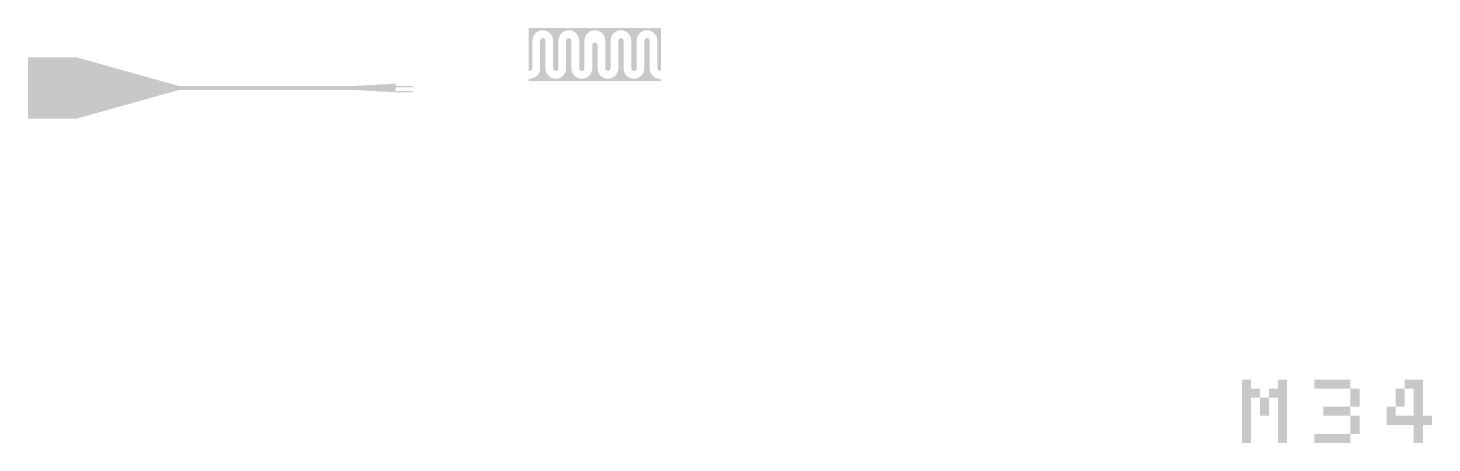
# Model space of a CAD drawing. Header units: inches. Extents: x 0 to 7000, y 0 to 2000.
# Drawn here: x 30 to 3478, y 128 to 1147 of the extents above; entities that cross this region are included whole.
import ezdxf

# ---------------------------------------------------------------- set-up
doc = ezdxf.new("R2010")
doc.units = ezdxf.units.IN
doc.header["$MEASUREMENT"] = 0

msp = doc.modelspace()

# ---------------------------------------------------------------- hatches: boundary and pattern name
for points in [[(1259.5, 1042.4), (1259.5, 1147.2), (1584.5, 1147.2), (1584.5, 1042.4), (1584.2, 1042.3), (1584.1, 1042.2), (1583.6, 1042.1), (1583.1, 1042), (1582.6, 1041.9), (1582, 1041.9), (1582, 1041.9), (1581.4, 1041.9), (1580.9, 1042), (1580.4, 1042.1), (1579.9, 1042.2), (1579.8, 1042.3), (1579.3, 1042.5), (1578.9, 1042.7), (1578.4, 1043), (1578, 1043.3), (1577.9, 1043.4), (1577.6, 1043.7), (1577.2, 1044.1), (1576.9, 1044.5), (1576.6, 1045), (1576.6, 1045), (1576.3, 1045.5), (1576.1, 1046), (1576, 1046.5), (1575.8, 1047), (1575.6, 1048.4), (1575.5, 1049), (1575.5, 1049.5), (1575.5, 1116.3), (1575.5, 1116.4), (1575.5, 1117.1), (1575.4, 1117.3), (1575.4, 1118), (1575.3, 1118.1), (1574.4, 1123.4), (1574.4, 1123.6), (1574.2, 1124.2), (1574.2, 1124.4), (1574, 1125), (1573.9, 1125.2), (1573.7, 1125.7), (1573.6, 1126), (1573.3, 1126.5), (1573.2, 1126.7), (1570.5, 1131.3), (1570.4, 1131.5), (1570.1, 1132), (1570, 1132.2), (1569.6, 1132.7), (1569.4, 1132.9), (1569.1, 1133.3), (1568.9, 1133.5), (1568.4, 1133.9), (1568.3, 1134), (1564.2, 1137.5), (1564.1, 1137.5), (1563.6, 1137.9), (1563.3, 1138.1), (1562.9, 1138.4), (1562.6, 1138.5), (1562.1, 1138.8), (1561.9, 1138.9), (1561.3, 1139.1), (1561.2, 1139.2), (1556.1, 1141), (1556, 1141.1), (1555.4, 1141.3), (1555.1, 1141.3), (1554.6, 1141.5), (1554.3, 1141.5), (1553.7, 1141.6), (1553.5, 1141.6), (1552.8, 1141.6), (1552.7, 1141.6), (1547.3, 1141.6), (1547.2, 1141.6), (1546.5, 1141.6), (1546.3, 1141.6), (1545.7, 1141.5), (1545.4, 1141.5), (1544.9, 1141.3), (1544.6, 1141.3), (1544, 1141.1), (1543.9, 1141), (1538.8, 1139.2), (1538.7, 1139.1), (1538.1, 1138.9), (1537.9, 1138.8), (1537.4, 1138.5), (1537.1, 1138.4), (1536.7, 1138.1), (1536.4, 1137.9), (1535.9, 1137.5), (1535.8, 1137.5), (1531.7, 1134), (1531.6, 1133.9), (1531.1, 1133.5), (1530.9, 1133.3), (1530.6, 1132.9), (1530.4, 1132.7), (1530, 1132.2), (1529.9, 1132), (1529.6, 1131.5), (1529.5, 1131.3), (1526.8, 1126.7), (1526.7, 1126.5), (1526.4, 1126), (1526.3, 1125.7), (1526.1, 1125.2), (1526, 1125), (1525.8, 1124.4), (1525.8, 1124.2), (1525.6, 1123.6), (1525.6, 1123.4), (1524.7, 1118.1), (1524.6, 1118), (1524.6, 1117.3), (1524.5, 1117.1), (1524.5, 1116.4), (1524.5, 1116.3), (1524.5, 1049.5), (1524.5, 1049), (1524.4, 1048.4), (1524.2, 1047), (1524, 1046.5), (1523.9, 1046), (1523.7, 1045.5), (1523.4, 1045), (1523.4, 1045), (1523.1, 1044.5), (1522.8, 1044.1), (1522.4, 1043.7), (1522.1, 1043.4), (1522, 1043.3), (1521.6, 1043), (1521.1, 1042.7), (1520.7, 1042.5), (1520.2, 1042.3), (1520.1, 1042.2), (1519.6, 1042.1), (1519.1, 1042), (1518.6, 1041.9), (1518, 1041.9), (1518, 1041.9), (1517.4, 1041.9), (1516.9, 1042), (1516.4, 1042.1), (1515.9, 1042.2), (1515.8, 1042.3), (1515.3, 1042.5), (1514.9, 1042.7), (1514.4, 1043), (1514, 1043.3), (1513.9, 1043.4), (1513.6, 1043.7), (1513.2, 1044.1), (1512.9, 1044.5), (1512.6, 1045), (1512.6, 1045), (1512.3, 1045.5), (1512.1, 1046), (1512, 1046.5), (1511.8, 1047), (1511.6, 1048.4), (1511.5, 1049), (1511.5, 1049.5), (1511.5, 1116.3), (1511.5, 1116.4), (1511.5, 1117.1), (1511.4, 1117.3), (1511.4, 1118), (1511.3, 1118.1), (1510.4, 1123.4), (1510.4, 1123.6), (1510.2, 1124.2), (1510.2, 1124.4), (1510, 1125), (1509.9, 1125.2), (1509.7, 1125.7), (1509.6, 1126), (1509.3, 1126.5), (1509.2, 1126.7), (1506.5, 1131.3), (1506.4, 1131.5), (1506.1, 1132), (1506, 1132.2), (1505.6, 1132.7), (1505.4, 1132.9), (1505.1, 1133.3), (1504.9, 1133.5), (1504.4, 1133.9), (1504.3, 1134), (1500.2, 1137.5), (1500.1, 1137.5), (1499.6, 1137.9), (1499.3, 1138.1), (1498.9, 1138.4), (1498.6, 1138.5), (1498.1, 1138.8), (1497.9, 1138.9), (1497.3, 1139.1), (1497.2, 1139.2), (1492.1, 1141), (1492, 1141.1), (1491.4, 1141.3), (1491.1, 1141.3), (1490.6, 1141.5), (1490.3, 1141.5), (1489.7, 1141.6), (1489.5, 1141.6), (1488.8, 1141.6), (1488.7, 1141.6), (1483.3, 1141.6), (1483.2, 1141.6), (1482.5, 1141.6), (1482.3, 1141.6), (1481.7, 1141.5), (1481.4, 1141.5), (1480.9, 1141.3), (1480.6, 1141.3), (1480, 1141.1), (1479.9, 1141), (1474.8, 1139.2), (1474.7, 1139.1), (1474.1, 1138.9), (1473.9, 1138.8), (1473.4, 1138.5), (1473.1, 1138.4), (1472.7, 1138.1), (1472.4, 1137.9), (1471.9, 1137.5), (1471.8, 1137.5), (1467.7, 1134), (1467.6, 1133.9), (1467.1, 1133.5), (1466.9, 1133.3), (1466.6, 1132.9), (1466.4, 1132.7), (1466, 1132.2), (1465.9, 1132), (1465.6, 1131.5), (1465.5, 1131.3), (1462.8, 1126.7), (1462.7, 1126.5), (1462.4, 1126), (1462.3, 1125.7), (1462.1, 1125.2), (1462, 1125), (1461.8, 1124.4), (1461.8, 1124.2), (1461.6, 1123.6), (1461.6, 1123.4), (1460.7, 1118.1), (1460.6, 1118), (1460.6, 1117.3), (1460.5, 1117.1), (1460.5, 1116.4), (1460.5, 1116.3), (1460.5, 1049.5), (1460.5, 1049), (1460.4, 1048.4), (1460.2, 1047), (1460, 1046.5), (1459.9, 1046), (1459.7, 1045.5), (1459.4, 1045), (1459.4, 1045), (1459.1, 1044.5), (1458.8, 1044.1), (1458.4, 1043.7), (1458.1, 1043.4), (1458, 1043.3), (1457.6, 1043), (1457.1, 1042.7), (1456.7, 1042.5), (1456.2, 1042.3), (1456.1, 1042.2), (1455.6, 1042.1), (1455.1, 1042), (1454.6, 1041.9), (1454, 1041.9), (1454, 1041.9), (1453.4, 1041.9), (1452.9, 1042), (1452.4, 1042.1), (1451.9, 1042.2), (1451.8, 1042.3), (1451.3, 1042.5), (1450.9, 1042.7), (1450.4, 1043), (1450, 1043.3), (1449.9, 1043.4), (1449.6, 1043.7), (1449.2, 1044.1), (1448.9, 1044.5), (1448.6, 1045), (1448.6, 1045), (1448.3, 1045.5), (1448.1, 1046), (1448, 1046.5), (1447.8, 1047), (1447.6, 1048.4), (1447.5, 1049), (1447.5, 1049.5), (1447.5, 1116.3), (1447.5, 1116.4), (1447.5, 1117.1), (1447.4, 1117.3), (1447.4, 1118), (1447.3, 1118.1), (1446.4, 1123.4), (1446.4, 1123.6), (1446.2, 1124.2), (1446.2, 1124.4), (1446, 1125), (1445.9, 1125.2), (1445.7, 1125.7), (1445.6, 1126), (1445.3, 1126.5), (1445.2, 1126.7), (1442.5, 1131.3), (1442.4, 1131.5), (1442.1, 1132), (1442, 1132.2), (1441.6, 1132.7), (1441.4, 1132.9), (1441.1, 1133.3), (1440.9, 1133.5), (1440.4, 1133.9), (1440.3, 1134), (1436.2, 1137.5), (1436.1, 1137.5), (1435.6, 1137.9), (1435.3, 1138.1), (1434.9, 1138.4), (1434.6, 1138.5), (1434.1, 1138.8), (1433.9, 1138.9), (1433.3, 1139.1), (1433.2, 1139.2), (1428.1, 1141), (1428, 1141.1), (1427.4, 1141.3), (1427.1, 1141.3), (1426.6, 1141.5), (1426.3, 1141.5), (1425.7, 1141.6), (1425.5, 1141.6), (1424.8, 1141.6), (1424.7, 1141.6), (1419.3, 1141.6), (1419.2, 1141.6), (1418.5, 1141.6), (1418.3, 1141.6), (1417.7, 1141.5), (1417.4, 1141.5), (1416.9, 1141.3), (1416.6, 1141.3), (1416, 1141.1), (1415.9, 1141), (1410.8, 1139.2), (1410.7, 1139.1), (1410.1, 1138.9), (1409.9, 1138.8), (1409.4, 1138.5), (1409.1, 1138.4), (1408.7, 1138.1), (1408.4, 1137.9), (1407.9, 1137.5), (1407.8, 1137.5), (1403.7, 1134), (1403.6, 1133.9), (1403.1, 1133.5), (1402.9, 1133.3), (1402.6, 1132.9), (1402.4, 1132.7), (1402, 1132.2), (1401.9, 1132), (1401.6, 1131.5), (1401.5, 1131.3), (1398.8, 1126.7), (1398.7, 1126.5), (1398.4, 1126), (1398.3, 1125.7), (1398.1, 1125.2), (1398, 1125), (1397.8, 1124.4), (1397.8, 1124.2), (1397.6, 1123.6), (1397.6, 1123.4), (1396.7, 1118.1), (1396.6, 1118), (1396.6, 1117.3), (1396.5, 1117.1), (1396.5, 1116.4), (1396.5, 1116.3), (1396.5, 1049.5), (1396.5, 1049), (1396.4, 1048.4), (1396.2, 1047), (1396, 1046.5), (1395.9, 1046), (1395.7, 1045.5), (1395.4, 1045), (1395.4, 1045), (1395.1, 1044.5), (1394.8, 1044.1), (1394.4, 1043.7), (1394.1, 1043.4), (1394, 1043.3), (1393.6, 1043), (1393.1, 1042.7), (1392.7, 1042.5), (1392.2, 1042.3), (1392.1, 1042.2), (1391.6, 1042.1), (1391.1, 1042), (1390.6, 1041.9), (1390, 1041.9), (1390, 1041.9), (1389.4, 1041.9), (1388.9, 1042), (1388.4, 1042.1), (1387.9, 1042.2), (1387.8, 1042.3), (1387.3, 1042.5), (1386.9, 1042.7), (1386.4, 1043), (1386, 1043.3), (1385.9, 1043.4), (1385.6, 1043.7), (1385.2, 1044.1), (1384.9, 1044.5), (1384.6, 1045), (1384.6, 1045), (1384.3, 1045.5), (1384.1, 1046), (1384, 1046.5), (1383.8, 1047), (1383.6, 1048.4), (1383.5, 1049), (1383.5, 1049.5), (1383.5, 1116.3), (1383.5, 1116.4), (1383.5, 1117.1), (1383.4, 1117.3), (1383.4, 1118), (1383.3, 1118.1), (1382.4, 1123.4), (1382.4, 1123.6), (1382.2, 1124.2), (1382.2, 1124.4), (1382, 1125), (1381.9, 1125.2), (1381.7, 1125.7), (1381.6, 1126), (1381.3, 1126.5), (1381.2, 1126.7), (1378.5, 1131.3), (1378.4, 1131.5), (1378.1, 1132), (1378, 1132.2), (1377.6, 1132.7), (1377.4, 1132.9), (1377.1, 1133.3), (1376.9, 1133.5), (1376.4, 1133.9), (1376.3, 1134), (1372.2, 1137.5), (1372.1, 1137.5), (1371.6, 1137.9), (1371.3, 1138.1), (1370.9, 1138.4), (1370.6, 1138.5), (1370.1, 1138.8), (1369.9, 1138.9), (1369.3, 1139.1), (1369.2, 1139.2), (1364.1, 1141), (1364, 1141.1), (1363.4, 1141.3), (1363.1, 1141.3), (1362.6, 1141.5), (1362.3, 1141.5), (1361.7, 1141.6), (1361.5, 1141.6), (1360.8, 1141.6), (1360.7, 1141.6), (1355.3, 1141.6), (1355.2, 1141.6), (1354.5, 1141.6), (1354.3, 1141.6), (1353.7, 1141.5), (1353.4, 1141.5), (1352.9, 1141.3), (1352.6, 1141.3), (1352, 1141.1), (1351.9, 1141), (1346.8, 1139.2), (1346.7, 1139.1), (1346.1, 1138.9), (1345.9, 1138.8), (1345.4, 1138.5), (1345.1, 1138.4), (1344.7, 1138.1), (1344.4, 1137.9), (1343.9, 1137.5), (1343.8, 1137.5), (1339.7, 1134), (1339.6, 1133.9), (1339.1, 1133.5), (1338.9, 1133.3), (1338.6, 1132.9), (1338.4, 1132.7), (1338, 1132.2), (1337.9, 1132), (1337.6, 1131.5), (1337.5, 1131.3), (1334.8, 1126.7), (1334.7, 1126.5), (1334.4, 1126), (1334.3, 1125.7), (1334.1, 1125.2), (1334, 1125), (1333.8, 1124.4), (1333.8, 1124.2), (1333.6, 1123.6), (1333.6, 1123.4), (1332.7, 1118.1), (1332.6, 1118), (1332.6, 1117.3), (1332.5, 1117.1), (1332.5, 1116.4), (1332.5, 1116.3), (1332.5, 1049.5), (1332.5, 1049), (1332.4, 1048.4), (1332.2, 1047), (1332, 1046.5), (1331.9, 1046), (1331.7, 1045.5), (1331.4, 1045), (1331.4, 1045), (1331.1, 1044.5), (1330.8, 1044.1), (1330.4, 1043.7), (1330.1, 1043.4), (1330, 1043.3), (1329.6, 1043), (1329.1, 1042.7), (1328.7, 1042.5), (1328.2, 1042.3), (1328.1, 1042.2), (1327.6, 1042.1), (1327.1, 1042), (1326.6, 1041.9), (1326, 1041.9), (1326, 1041.9), (1325.4, 1041.9), (1324.9, 1042), (1324.4, 1042.1), (1323.9, 1042.2), (1323.8, 1042.3), (1323.3, 1042.5), (1322.9, 1042.7), (1322.4, 1043), (1322, 1043.3), (1321.9, 1043.4), (1321.6, 1043.7), (1321.2, 1044.1), (1320.9, 1044.5), (1320.6, 1045), (1320.6, 1045), (1320.3, 1045.5), (1320.1, 1046), (1320, 1046.5), (1319.8, 1047), (1319.6, 1048.4), (1319.5, 1049), (1319.5, 1049.5), (1319.5, 1116.3), (1319.5, 1116.4), (1319.5, 1117.1), (1319.4, 1117.3), (1319.4, 1118), (1319.3, 1118.1), (1318.4, 1123.4), (1318.4, 1123.6), (1318.2, 1124.2), (1318.2, 1124.4), (1318, 1125), (1317.9, 1125.2), (1317.7, 1125.7), (1317.6, 1126), (1317.3, 1126.5), (1317.2, 1126.7), (1314.5, 1131.3), (1314.4, 1131.5), (1314.1, 1132), (1314, 1132.2), (1313.6, 1132.7), (1313.4, 1132.9), (1313.1, 1133.3), (1312.9, 1133.5), (1312.4, 1133.9), (1312.3, 1134), (1308.2, 1137.5), (1308.1, 1137.5), (1307.6, 1137.9), (1307.3, 1138.1), (1306.9, 1138.4), (1306.6, 1138.5), (1306.1, 1138.8), (1305.9, 1138.9), (1305.3, 1139.1), (1305.2, 1139.2), (1300.1, 1141), (1300, 1141.1), (1299.4, 1141.3), (1299.1, 1141.3), (1298.6, 1141.5), (1298.3, 1141.5), (1297.7, 1141.6), (1297.5, 1141.6), (1296.8, 1141.6), (1296.7, 1141.6), (1291.3, 1141.6), (1291.2, 1141.6), (1290.5, 1141.6), (1290.3, 1141.6), (1289.7, 1141.5), (1289.4, 1141.5), (1288.9, 1141.3), (1288.6, 1141.3), (1288, 1141.1), (1287.9, 1141), (1282.8, 1139.2), (1282.7, 1139.1), (1282.1, 1138.9), (1281.9, 1138.8), (1281.4, 1138.5), (1281.1, 1138.4), (1280.7, 1138.1), (1280.4, 1137.9), (1279.9, 1137.5), (1279.8, 1137.5), (1275.7, 1134), (1275.6, 1133.9), (1275.1, 1133.5), (1274.9, 1133.3), (1274.6, 1132.9), (1274.4, 1132.7), (1274, 1132.2), (1273.9, 1132), (1273.6, 1131.5), (1273.5, 1131.3), (1270.8, 1126.7), (1270.7, 1126.5), (1270.4, 1126), (1270.3, 1125.7), (1270.1, 1125.2), (1270, 1125), (1269.8, 1124.4), (1269.8, 1124.2), (1269.6, 1123.6), (1269.6, 1123.4), (1268.7, 1118.1), (1268.6, 1118), (1268.6, 1117.3), (1268.5, 1117.1), (1268.5, 1116.4), (1268.5, 1116.3), (1268.5, 1049.5), (1268.5, 1049), (1268.4, 1048.4), (1268.2, 1047), (1268, 1046.5), (1267.9, 1046), (1267.7, 1045.5), (1267.4, 1045), (1267.4, 1045), (1267.1, 1044.5), (1266.8, 1044.1), (1266.4, 1043.7), (1266.1, 1043.4), (1266, 1043.3), (1265.6, 1043), (1265.1, 1042.7), (1264.7, 1042.5), (1264.2, 1042.3), (1264.1, 1042.2), (1263.6, 1042.1), (1263.1, 1042), (1262.6, 1041.9), (1262, 1041.9), (1262, 1041.9), (1261.4, 1041.9), (1260.9, 1042), (1260.4, 1042.1), (1259.9, 1042.2), (1259.8, 1042.3), (1259.5, 1042.4)], [(1259.5, 1017.2), (1259.5, 1022.9), (1264.7, 1022.9), (1264.8, 1022.9), (1265.5, 1022.9), (1265.7, 1022.9), (1266.3, 1023), (1266.6, 1023), (1267.1, 1023.2), (1267.4, 1023.2), (1268, 1023.4), (1268.1, 1023.5), (1273.2, 1025.3), (1273.3, 1025.4), (1273.9, 1025.6), (1274.1, 1025.7), (1274.6, 1026), (1274.9, 1026.1), (1275.3, 1026.4), (1275.6, 1026.6), (1276.1, 1027), (1276.2, 1027), (1280.3, 1030.5), (1280.4, 1030.6), (1280.9, 1031), (1281.1, 1031.2), (1281.4, 1031.6), (1281.6, 1031.8), (1282, 1032.3), (1282.1, 1032.5), (1282.4, 1033), (1282.5, 1033.2), (1285.2, 1037.8), (1285.3, 1038), (1285.6, 1038.5), (1285.7, 1038.8), (1285.9, 1039.3), (1286, 1039.5), (1286.2, 1040.1), (1286.2, 1040.3), (1286.4, 1040.9), (1286.4, 1041.1), (1287.3, 1046.4), (1287.4, 1046.5), (1287.4, 1047.2), (1287.5, 1047.4), (1287.5, 1048.1), (1287.5, 1048.2), (1287.5, 1115), (1287.5, 1115.5), (1287.6, 1116.1), (1287.8, 1117.5), (1288, 1118), (1288.1, 1118.5), (1288.3, 1119), (1288.6, 1119.5), (1288.6, 1119.5), (1288.9, 1120), (1289.2, 1120.4), (1289.6, 1120.8), (1289.9, 1121.1), (1290, 1121.2), (1290.4, 1121.5), (1290.9, 1121.8), (1291.3, 1122), (1291.8, 1122.2), (1291.9, 1122.3), (1292.4, 1122.4), (1292.9, 1122.5), (1293.4, 1122.6), (1294, 1122.6), (1294, 1122.6), (1294.6, 1122.6), (1295.1, 1122.5), (1295.6, 1122.4), (1296.1, 1122.3), (1296.2, 1122.2), (1296.7, 1122), (1297.1, 1121.8), (1297.6, 1121.5), (1298, 1121.2), (1298.1, 1121.1), (1298.4, 1120.8), (1298.8, 1120.4), (1299.1, 1120), (1299.4, 1119.5), (1299.4, 1119.5), (1299.7, 1119), (1299.9, 1118.5), (1300, 1118), (1300.2, 1117.5), (1300.4, 1116.1), (1300.5, 1115.5), (1300.5, 1115), (1300.5, 1048.2), (1300.5, 1048.1), (1300.5, 1047.4), (1300.6, 1047.2), (1300.6, 1046.5), (1300.7, 1046.4), (1301.6, 1041.1), (1301.6, 1040.9), (1301.8, 1040.3), (1301.8, 1040.1), (1302, 1039.5), (1302.1, 1039.3), (1302.3, 1038.8), (1302.4, 1038.5), (1302.7, 1038), (1302.8, 1037.8), (1305.5, 1033.2), (1305.6, 1033), (1305.9, 1032.5), (1306, 1032.3), (1306.4, 1031.8), (1306.6, 1031.6), (1306.9, 1031.2), (1307.1, 1031), (1307.6, 1030.6), (1307.7, 1030.5), (1311.8, 1027), (1311.9, 1027), (1312.4, 1026.6), (1312.7, 1026.4), (1313.1, 1026.1), (1313.4, 1026), (1313.9, 1025.7), (1314.1, 1025.6), (1314.7, 1025.4), (1314.8, 1025.3), (1319.9, 1023.5), (1320, 1023.4), (1320.6, 1023.2), (1320.9, 1023.2), (1321.4, 1023), (1321.7, 1023), (1322.3, 1022.9), (1322.5, 1022.9), (1323.2, 1022.9), (1323.3, 1022.9), (1328.7, 1022.9), (1328.8, 1022.9), (1329.5, 1022.9), (1329.7, 1022.9), (1330.3, 1023), (1330.6, 1023), (1331.1, 1023.2), (1331.4, 1023.2), (1332, 1023.4), (1332.1, 1023.5), (1337.2, 1025.3), (1337.3, 1025.4), (1337.9, 1025.6), (1338.1, 1025.7), (1338.6, 1026), (1338.9, 1026.1), (1339.3, 1026.4), (1339.6, 1026.6), (1340.1, 1027), (1340.2, 1027), (1344.3, 1030.5), (1344.4, 1030.6), (1344.9, 1031), (1345.1, 1031.2), (1345.4, 1031.6), (1345.6, 1031.8), (1346, 1032.3), (1346.1, 1032.5), (1346.4, 1033), (1346.5, 1033.2), (1349.2, 1037.8), (1349.3, 1038), (1349.6, 1038.5), (1349.7, 1038.8), (1349.9, 1039.3), (1350, 1039.5), (1350.2, 1040.1), (1350.2, 1040.3), (1350.4, 1040.9), (1350.4, 1041.1), (1351.3, 1046.4), (1351.4, 1046.5), (1351.4, 1047.2), (1351.5, 1047.4), (1351.5, 1048.1), (1351.5, 1048.2), (1351.5, 1115), (1351.5, 1115.5), (1351.6, 1116.1), (1351.8, 1117.5), (1352, 1118), (1352.1, 1118.5), (1352.3, 1119), (1352.6, 1119.5), (1352.6, 1119.5), (1352.9, 1120), (1353.2, 1120.4), (1353.6, 1120.8), (1353.9, 1121.1), (1354, 1121.2), (1354.4, 1121.5), (1354.9, 1121.8), (1355.3, 1122), (1355.8, 1122.2), (1355.9, 1122.3), (1356.4, 1122.4), (1356.9, 1122.5), (1357.4, 1122.6), (1358, 1122.6), (1358, 1122.6), (1358.6, 1122.6), (1359.1, 1122.5), (1359.6, 1122.4), (1360.1, 1122.3), (1360.2, 1122.2), (1360.7, 1122), (1361.1, 1121.8), (1361.6, 1121.5), (1362, 1121.2), (1362.1, 1121.1), (1362.4, 1120.8), (1362.8, 1120.4), (1363.1, 1120), (1363.4, 1119.5), (1363.4, 1119.5), (1363.7, 1119), (1363.9, 1118.5), (1364, 1118), (1364.2, 1117.5), (1364.4, 1116.1), (1364.5, 1115.5), (1364.5, 1115), (1364.5, 1048.2), (1364.5, 1048.1), (1364.5, 1047.4), (1364.6, 1047.2), (1364.6, 1046.5), (1364.7, 1046.4), (1365.6, 1041.1), (1365.6, 1040.9), (1365.8, 1040.3), (1365.8, 1040.1), (1366, 1039.5), (1366.1, 1039.3), (1366.3, 1038.8), (1366.4, 1038.5), (1366.7, 1038), (1366.8, 1037.8), (1369.5, 1033.2), (1369.6, 1033), (1369.9, 1032.5), (1370, 1032.3), (1370.4, 1031.8), (1370.6, 1031.6), (1370.9, 1031.2), (1371.1, 1031), (1371.6, 1030.6), (1371.7, 1030.5), (1375.8, 1027), (1375.9, 1027), (1376.4, 1026.6), (1376.7, 1026.4), (1377.1, 1026.1), (1377.4, 1026), (1377.9, 1025.7), (1378.1, 1025.6), (1378.7, 1025.4), (1378.8, 1025.3), (1383.9, 1023.5), (1384, 1023.4), (1384.6, 1023.2), (1384.9, 1023.2), (1385.4, 1023), (1385.7, 1023), (1386.3, 1022.9), (1386.5, 1022.9), (1387.2, 1022.9), (1387.3, 1022.9), (1392.7, 1022.9), (1392.8, 1022.9), (1393.5, 1022.9), (1393.7, 1022.9), (1394.3, 1023), (1394.6, 1023), (1395.1, 1023.2), (1395.4, 1023.2), (1396, 1023.4), (1396.1, 1023.5), (1401.2, 1025.3), (1401.3, 1025.4), (1401.9, 1025.6), (1402.1, 1025.7), (1402.6, 1026), (1402.9, 1026.1), (1403.3, 1026.4), (1403.6, 1026.6), (1404.1, 1027), (1404.2, 1027), (1408.3, 1030.5), (1408.4, 1030.6), (1408.9, 1031), (1409.1, 1031.2), (1409.4, 1031.6), (1409.6, 1031.8), (1410, 1032.3), (1410.1, 1032.5), (1410.4, 1033), (1410.5, 1033.2), (1413.2, 1037.8), (1413.3, 1038), (1413.6, 1038.5), (1413.7, 1038.8), (1413.9, 1039.3), (1414, 1039.5), (1414.2, 1040.1), (1414.2, 1040.3), (1414.4, 1040.9), (1414.4, 1041.1), (1415.3, 1046.4), (1415.4, 1046.5), (1415.4, 1047.2), (1415.5, 1047.4), (1415.5, 1048.1), (1415.5, 1048.2), (1415.5, 1105.8), (1415.5, 1106.3), (1415.6, 1106.9), (1415.8, 1107.5), (1416, 1108), (1416.2, 1108.6), (1416.5, 1109.1), (1416.9, 1109.6), (1417.3, 1110), (1417.7, 1110.4), (1418.2, 1110.7), (1418.7, 1111), (1419.2, 1111.3), (1419.8, 1111.5), (1420.3, 1111.6), (1420.9, 1111.7), (1421.5, 1111.8), (1422.5, 1111.8), (1423.1, 1111.7), (1423.7, 1111.6), (1424.2, 1111.5), (1424.8, 1111.3), (1425.3, 1111), (1425.8, 1110.7), (1426.3, 1110.4), (1426.7, 1110), (1427.1, 1109.6), (1427.5, 1109.1), (1427.8, 1108.6), (1428, 1108), (1428.2, 1107.5), (1428.4, 1106.9), (1428.5, 1106.3), (1428.5, 1105.8), (1428.5, 1048.2), (1428.5, 1048.1), (1428.5, 1047.4), (1428.6, 1047.2), (1428.6, 1046.5), (1428.7, 1046.4), (1429.6, 1041.1), (1429.6, 1040.9), (1429.8, 1040.3), (1429.8, 1040.1), (1430, 1039.5), (1430.1, 1039.3), (1430.3, 1038.8), (1430.4, 1038.5), (1430.7, 1038), (1430.8, 1037.8), (1433.5, 1033.2), (1433.6, 1033), (1433.9, 1032.5), (1434, 1032.3), (1434.4, 1031.8), (1434.6, 1031.6), (1434.9, 1031.2), (1435.1, 1031), (1435.6, 1030.6), (1435.7, 1030.5), (1439.8, 1027), (1439.9, 1027), (1440.4, 1026.6), (1440.7, 1026.4), (1441.1, 1026.1), (1441.4, 1026), (1441.9, 1025.7), (1442.1, 1025.6), (1442.7, 1025.4), (1442.8, 1025.3), (1447.9, 1023.5), (1448, 1023.4), (1448.6, 1023.2), (1448.9, 1023.2), (1449.4, 1023), (1449.7, 1023), (1450.3, 1022.9), (1450.5, 1022.9), (1451.2, 1022.9), (1451.3, 1022.9), (1456.7, 1022.9), (1456.8, 1022.9), (1457.5, 1022.9), (1457.7, 1022.9), (1458.3, 1023), (1458.6, 1023), (1459.1, 1023.2), (1459.4, 1023.2), (1460, 1023.4), (1460.1, 1023.5), (1465.2, 1025.3), (1465.3, 1025.4), (1465.9, 1025.6), (1466.1, 1025.7), (1466.6, 1026), (1466.9, 1026.1), (1467.3, 1026.4), (1467.6, 1026.6), (1468.1, 1027), (1468.2, 1027), (1472.3, 1030.5), (1472.4, 1030.6), (1472.9, 1031), (1473.1, 1031.2), (1473.4, 1031.6), (1473.6, 1031.8), (1474, 1032.3), (1474.1, 1032.5), (1474.4, 1033), (1474.5, 1033.2), (1477.2, 1037.8), (1477.3, 1038), (1477.6, 1038.5), (1477.7, 1038.8), (1477.9, 1039.3), (1478, 1039.5), (1478.2, 1040.1), (1478.2, 1040.3), (1478.4, 1040.9), (1478.4, 1041.1), (1479.3, 1046.4), (1479.4, 1046.5), (1479.4, 1047.2), (1479.5, 1047.4), (1479.5, 1048.1), (1479.5, 1048.2), (1479.5, 1115), (1479.5, 1115.5), (1479.6, 1116.1), (1479.8, 1117.5), (1480, 1118), (1480.1, 1118.5), (1480.3, 1119), (1480.6, 1119.5), (1480.6, 1119.5), (1480.9, 1120), (1481.2, 1120.4), (1481.6, 1120.8), (1481.9, 1121.1), (1482, 1121.2), (1482.4, 1121.5), (1482.9, 1121.8), (1483.3, 1122), (1483.8, 1122.2), (1483.9, 1122.3), (1484.4, 1122.4), (1484.9, 1122.5), (1485.4, 1122.6), (1486, 1122.6), (1486, 1122.6), (1486.6, 1122.6), (1487.1, 1122.5), (1487.6, 1122.4), (1488.1, 1122.3), (1488.2, 1122.2), (1488.7, 1122), (1489.1, 1121.8), (1489.6, 1121.5), (1490, 1121.2), (1490.1, 1121.1), (1490.4, 1120.8), (1490.8, 1120.4), (1491.1, 1120), (1491.4, 1119.5), (1491.4, 1119.5), (1491.7, 1119), (1491.9, 1118.5), (1492, 1118), (1492.2, 1117.5), (1492.4, 1116.1), (1492.5, 1115.5), (1492.5, 1115), (1492.5, 1048.2), (1492.5, 1048.1), (1492.5, 1047.4), (1492.6, 1047.2), (1492.6, 1046.5), (1492.7, 1046.4), (1493.6, 1041.1), (1493.6, 1040.9), (1493.8, 1040.3), (1493.8, 1040.1), (1494, 1039.5), (1494.1, 1039.3), (1494.3, 1038.8), (1494.4, 1038.5), (1494.7, 1038), (1494.8, 1037.8), (1497.5, 1033.2), (1497.6, 1033), (1497.9, 1032.5), (1498, 1032.3), (1498.4, 1031.8), (1498.6, 1031.6), (1498.9, 1031.2), (1499.1, 1031), (1499.6, 1030.6), (1499.7, 1030.5), (1503.8, 1027), (1503.9, 1027), (1504.4, 1026.6), (1504.7, 1026.4), (1505.1, 1026.1), (1505.4, 1026), (1505.9, 1025.7), (1506.1, 1025.6), (1506.7, 1025.4), (1506.8, 1025.3), (1511.9, 1023.5), (1512, 1023.4), (1512.6, 1023.2), (1512.9, 1023.2), (1513.4, 1023), (1513.7, 1023), (1514.3, 1022.9), (1514.5, 1022.9), (1515.2, 1022.9), (1515.3, 1022.9), (1520.7, 1022.9), (1520.8, 1022.9), (1521.5, 1022.9), (1521.7, 1022.9), (1522.3, 1023), (1522.6, 1023), (1523.1, 1023.2), (1523.4, 1023.2), (1524, 1023.4), (1524.1, 1023.5), (1529.2, 1025.3), (1529.3, 1025.4), (1529.9, 1025.6), (1530.1, 1025.7), (1530.6, 1026), (1530.9, 1026.1), (1531.3, 1026.4), (1531.6, 1026.6), (1532.1, 1027), (1532.2, 1027), (1536.3, 1030.5), (1536.4, 1030.6), (1536.9, 1031), (1537.1, 1031.2), (1537.4, 1031.6), (1537.6, 1031.8), (1538, 1032.3), (1538.1, 1032.5), (1538.4, 1033), (1538.5, 1033.2), (1541.2, 1037.8), (1541.3, 1038), (1541.6, 1038.5), (1541.7, 1038.8), (1541.9, 1039.3), (1542, 1039.5), (1542.2, 1040.1), (1542.2, 1040.3), (1542.4, 1040.9), (1542.4, 1041.1), (1543.3, 1046.4), (1543.4, 1046.5), (1543.4, 1047.2), (1543.5, 1047.4), (1543.5, 1048.1), (1543.5, 1048.2), (1543.5, 1115), (1543.5, 1115.5), (1543.6, 1116.1), (1543.8, 1117.5), (1544, 1118), (1544.1, 1118.5), (1544.3, 1119), (1544.6, 1119.5), (1544.6, 1119.5), (1544.9, 1120), (1545.2, 1120.4), (1545.6, 1120.8), (1545.9, 1121.1), (1546, 1121.2), (1546.4, 1121.5), (1546.9, 1121.8), (1547.3, 1122), (1547.8, 1122.2), (1547.9, 1122.3), (1548.4, 1122.4), (1548.9, 1122.5), (1549.4, 1122.6), (1550, 1122.6), (1550, 1122.6), (1550.6, 1122.6), (1551.1, 1122.5), (1551.6, 1122.4), (1552.1, 1122.3), (1552.2, 1122.2), (1552.7, 1122), (1553.1, 1121.8), (1553.6, 1121.5), (1554, 1121.2), (1554.1, 1121.1), (1554.4, 1120.8), (1554.8, 1120.4), (1555.1, 1120), (1555.4, 1119.5), (1555.4, 1119.5), (1555.7, 1119), (1555.9, 1118.5), (1556, 1118), (1556.2, 1117.5), (1556.4, 1116.1), (1556.5, 1115.5), (1556.5, 1115), (1556.5, 1048.2), (1556.5, 1048.1), (1556.5, 1047.4), (1556.6, 1047.2), (1556.6, 1046.5), (1556.7, 1046.4), (1557.6, 1041.1), (1557.6, 1040.9), (1557.8, 1040.3), (1557.8, 1040.1), (1558, 1039.5), (1558.1, 1039.3), (1558.3, 1038.8), (1558.4, 1038.5), (1558.7, 1038), (1558.8, 1037.8), (1561.5, 1033.2), (1561.6, 1033), (1561.9, 1032.5), (1562, 1032.3), (1562.4, 1031.8), (1562.6, 1031.6), (1562.9, 1031.2), (1563.1, 1031), (1563.6, 1030.6), (1563.7, 1030.5), (1567.8, 1027), (1567.9, 1027), (1568.4, 1026.6), (1568.7, 1026.4), (1569.1, 1026.1), (1569.4, 1026), (1569.9, 1025.7), (1570.1, 1025.6), (1570.7, 1025.4), (1570.8, 1025.3), (1575.9, 1023.5), (1576, 1023.4), (1576.6, 1023.2), (1576.9, 1023.2), (1577.4, 1023), (1577.7, 1023), (1578.3, 1022.9), (1578.5, 1022.9), (1579.2, 1022.9), (1579.3, 1022.9), (1584.5, 1022.9), (1584.5, 1017.2), (1259.5, 1017.2)], [(400, 995), (150, 925), (30, 925), (30, 1075), (150, 1075), (400, 1005), (832.5, 1005), (932.5, 1010.5), (932.5, 1004.5), (974.5, 1004.5), (974.5, 1001.5), (932.5, 1001.5), (932.5, 992.5), (974.5, 992.5), (974.5, 989.5), (932.5, 989.5), (832.5, 995), (400, 995)], [(3055.6, 238.9), (3033.3, 238.9), (3033.3, 216.7), (3033.3, 194.4), (3033.3, 172.2), (3033.3, 150), (3033.3, 127.8), (3011.1, 127.8), (3011.1, 150), (3011.1, 172.2), (3011.1, 194.4), (3011.1, 216.7), (3011.1, 238.9), (3011.1, 261.1), (3011.1, 283.3), (3033.3, 283.3), (3033.3, 261.1), (3055.6, 261.1), (3055.6, 238.9)], [(3077.8, 238.9), (3077.8, 261.1), (3100, 261.1), (3100, 283.3), (3122.2, 283.3), (3122.2, 261.1), (3122.2, 238.9), (3122.2, 216.7), (3122.2, 194.4), (3122.2, 172.2), (3122.2, 150), (3122.2, 127.8), (3100, 127.8), (3100, 150), (3100, 172.2), (3100, 194.4), (3100, 216.7), (3100, 238.9), (3077.8, 238.9)], [(3277.8, 261.1), (3255.6, 261.1), (3233.3, 261.1), (3211.1, 261.1), (3188.9, 261.1), (3188.9, 283.3), (3211.1, 283.3), (3233.3, 283.3), (3255.6, 283.3), (3277.8, 283.3), (3277.8, 261.1)], [(3366.7, 172.2), (3366.7, 194.4), (3366.7, 216.7), (3388.9, 216.7), (3388.9, 194.4), (3411.1, 194.4), (3433.3, 194.4), (3433.3, 216.7), (3433.3, 238.9), (3433.3, 261.1), (3411.1, 261.1), (3411.1, 283.3), (3433.3, 283.3), (3455.6, 283.3), (3455.6, 261.1), (3455.6, 238.9), (3455.6, 216.7), (3455.6, 194.4), (3477.8, 194.4), (3477.8, 172.2), (3455.6, 172.2), (3455.6, 150), (3455.6, 127.8), (3433.3, 127.8), (3433.3, 150), (3433.3, 172.2), (3411.1, 172.2), (3388.9, 172.2), (3366.7, 172.2)], [(3277.8, 216.7), (3277.8, 238.9), (3277.8, 261.1), (3300, 261.1), (3300, 238.9), (3300, 216.7), (3277.8, 216.7)], [(3411.1, 261.1), (3411.1, 238.9), (3411.1, 216.7), (3388.9, 216.7), (3388.9, 238.9), (3388.9, 261.1), (3411.1, 261.1)], [(3077.8, 238.9), (3077.8, 216.7), (3077.8, 194.4), (3055.6, 194.4), (3055.6, 216.7), (3055.6, 238.9), (3077.8, 238.9)], [(3277.8, 194.4), (3255.6, 194.4), (3233.3, 194.4), (3211.1, 194.4), (3211.1, 216.7), (3233.3, 216.7), (3255.6, 216.7), (3277.8, 216.7), (3277.8, 194.4)], [(3277.8, 194.4), (3300, 194.4), (3300, 172.2), (3300, 150), (3277.8, 150), (3277.8, 172.2), (3277.8, 194.4)], [(3277.8, 150), (3277.8, 127.8), (3255.6, 127.8), (3233.3, 127.8), (3211.1, 127.8), (3188.9, 127.8), (3188.9, 150), (3211.1, 150), (3233.3, 150), (3255.6, 150), (3277.8, 150)]]:
    msp.add_hatch(color=256).paths.add_polyline_path(points, flags=0)

doc.saveas('drawing.dxf')
